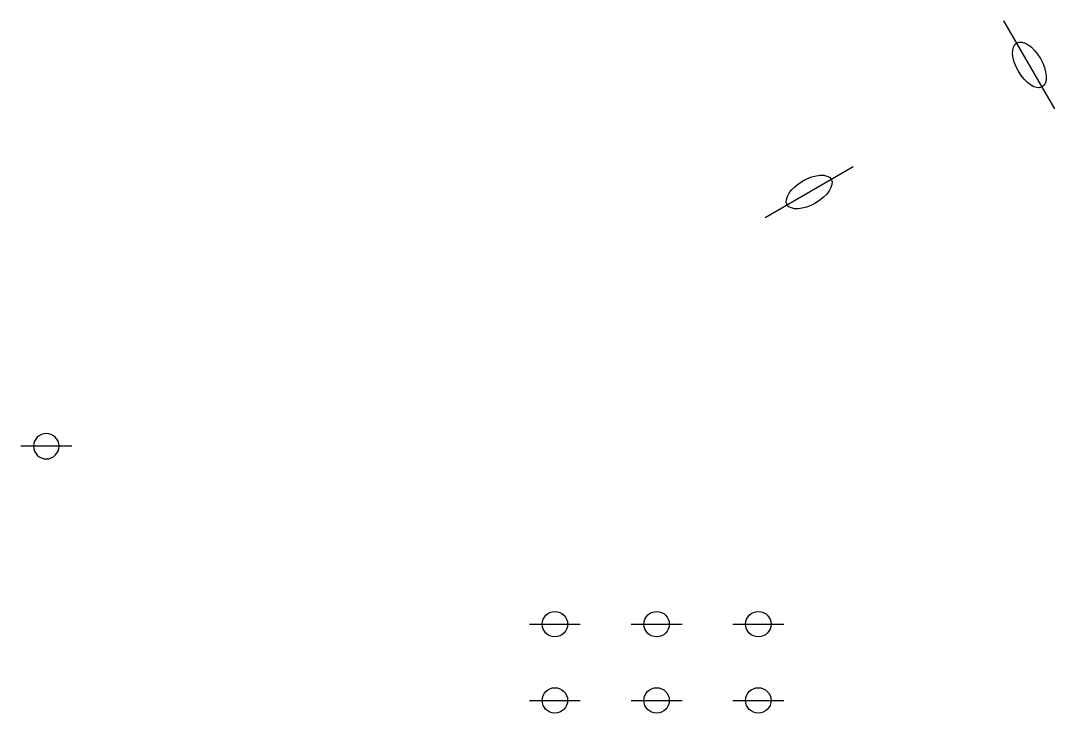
# Model space of a CAD drawing. Header units: millimetres. Extents: x -21 to 20, y -10.5 to 16.7.
import ezdxf

# ---------------------------------------------------------------- set-up
doc = ezdxf.new("R2010")
doc.units = ezdxf.units.MM

# ---------------------------------------------------------------- blocks, each defined once
blk = doc.blocks.new('PAD', base_point=(1, 1))
blk.add_circle((1, 1), 0.5)
at = {"layer": 'SILK'}
blk.add_line((0, 1), (2, 1), dxfattribs=at)
blk = doc.blocks.new('PAIR')
at = {"rotation": 90}
blk.add_blockref('PAD', (5, 0), dxfattribs=at)
blk.add_blockref('PAD', (0, 0))

msp = doc.modelspace()

# ---------------------------------------------------------------- block references
at = {"layer": 'ARRAY', "row_count": 2, "column_count": 3, "row_spacing": 3, "column_spacing": 4}
msp.add_blockref('pad', (0, -10), dxfattribs=at)
at = {"layer": 'MIRROR', "extrusion": (0, 0, -1)}
msp.add_blockref('PAD', (20, 0), dxfattribs=at)
at = {"layer": 'PADS', "xscale": 2, "rotation": 30}
msp.add_blockref('PAIR', (10, 10), dxfattribs=at)

doc.saveas('drawing.dxf')
